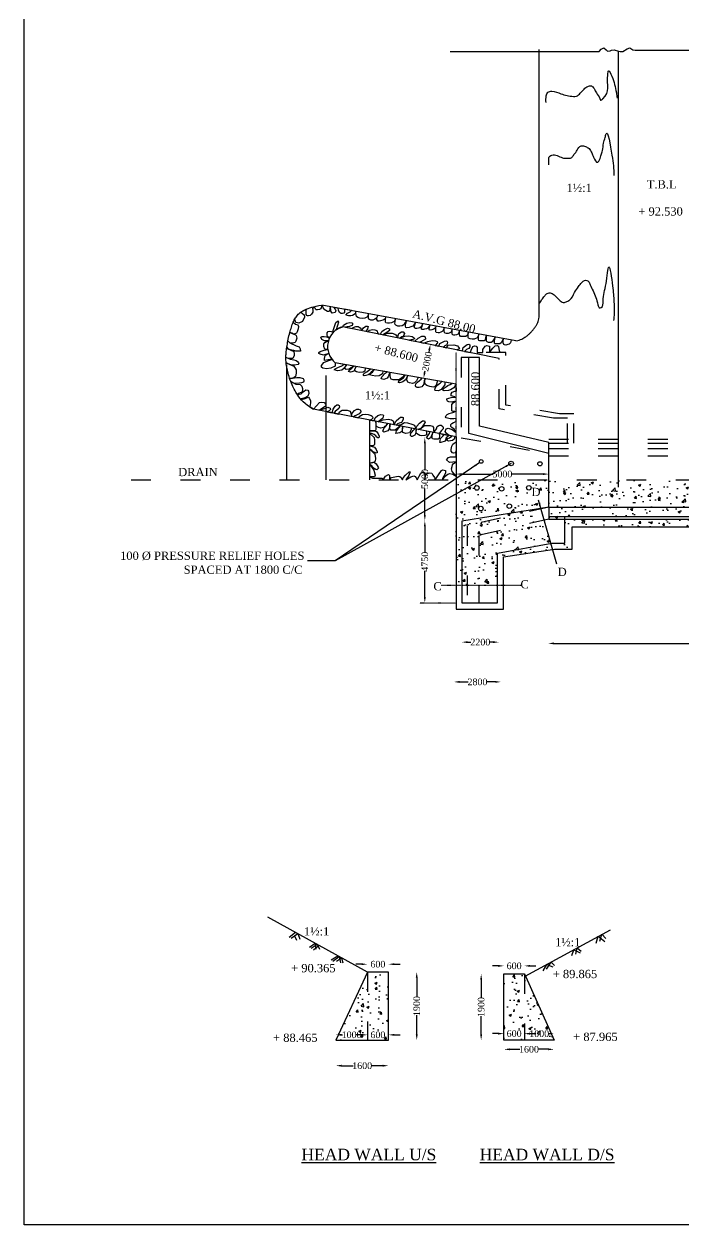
# Model space of a CAD drawing. Header units: millimetres. Extents: x -109570 to 177906, y -246061 to 117192.
# Drawn here: x 4688 to 44656, y 5656 to 78336 of the extents above; entities that cross this region are included whole.
import ezdxf

# ---------------------------------------------------------------- set-up
doc = ezdxf.new("R2010")
doc.units = ezdxf.units.MM
doc.header["$MEASUREMENT"] = 0
doc.header["$PDMODE"] = 33
doc.header["$PDSIZE"] = 500
doc.linetypes.add('ACAD_ISO03W100', pattern=[30, 12, -18])
for name, color, linetype in [('DIM', 5, 'Continuous'), ('DOT LINE', 3, 'ACAD_ISO03W100'), ('DWG. LINE', 1, 'Continuous'), ('HATCH', 2, 'Continuous'), ('TEXT', 7, 'Continuous'), ('TITLE', 7, 'Continuous')]:
    doc.layers.add(name, color=color, linetype=linetype)
doc.styles.get("Standard").update_dxf_attribs({"font": 'TIMES.TTF', "height": 400})
doc.dimstyles.get("Standard").update_dxf_attribs({"dimtxt": 400, "dimasz": 350, "dimexe": 0.18, "dimexo": 0.0625, "dimgap": 0.09, "dimtad": 0, "dimdec": 0, "dimzin": 0, "dimdsep": 46, "dimtxsty": 'Standard', "dimcen": 0.09, "dimse1": 1, "dimse2": 1, "dimclrd": 5, "dimclre": 5, "dimclrt": 4, "dimadec": 0, "dimazin": 0, "dimtfac": 1, "dimtdec": 0, "dimtofl": 0, "dimtmove": 0, "dimatfit": 3, "dimfxl": 1, "dimtolj": 1, "dimtzin": 0, "dimarcsym": 0})

# ---------------------------------------------------------------- blocks, each defined once
blk = doc.blocks.new('*D46')
at = {"layer": 'Defpoints', "color": 0}
for p in [(29277, 58949), (29297, 58945), (28861, 56895)]:
    blk.add_point(p, dxfattribs=at)
at = {"layer": 'DIM', "color": 5, "lineweight": -2}
for p, q in [((29227, 58602), (29203, 58481)), ((28950, 57234), (28975, 57356))]:
    blk.add_line(p, q, dxfattribs=at)
at = {"layer": 'DIM', "color": 5}
for points in [[(29170, 58614), (29284, 58591), (29297, 58945)], [(28893, 57246), (29007, 57223), (28880, 56891)]]:
    blk.add_solid(points, dxfattribs=at)
at = {"layer": 'DIM', "color": 4, "insert": (29089, 57918), "char_height": 400, "attachment_point": 5, "rotation": 78.5407}
blk.add_mtext('\\A1;2000', dxfattribs=at)
blk = doc.blocks.new('*D47')
at = {"layer": 'Defpoints', "color": 0}
for p in [(36468, 51100), (30851, 50750), (36468, 50750)]:
    blk.add_point(p, dxfattribs=at)
at = {"layer": 'DIM', "color": 5, "lineweight": -2}
for p, q in [((31201, 51100), (33093, 51100)), ((36118, 51100), (34225, 51100))]:
    blk.add_line(p, q, dxfattribs=at)
at = {"layer": 'DIM', "color": 5}
for points in [[(31201, 51158), (31201, 51041), (30851, 51100)], [(36118, 51158), (36118, 51041), (36468, 51100)]]:
    blk.add_solid(points, dxfattribs=at)
at = {"layer": 'DIM', "color": 4, "insert": (33659, 51100), "char_height": 400, "attachment_point": 5}
blk.add_mtext('\\A1;5000', dxfattribs=at)
blk = doc.blocks.new('*D48')
at = {"layer": 'Defpoints', "color": 0}
for p in [(28961, 53318), (28969, 53318), (29028, 48283)]:
    blk.add_point(p, dxfattribs=at)
at = {"layer": 'DIM', "color": 5, "lineweight": -2}
for p, q in [((28961, 52968), (28961, 51366)), ((28961, 48633), (28961, 50234))]:
    blk.add_line(p, q, dxfattribs=at)
at = {"layer": 'DIM', "color": 5}
for points in [[(28903, 52968), (29019, 52968), (28961, 53318)], [(28903, 48633), (29019, 48633), (28961, 48283)]]:
    blk.add_solid(points, dxfattribs=at)
at = {"layer": 'DIM', "color": 4, "insert": (28961, 50800), "char_height": 400, "attachment_point": 5, "rotation": 90}
blk.add_mtext('\\A1;5000', dxfattribs=at)
blk = doc.blocks.new('*D49')
at = {"layer": 'Defpoints', "color": 0}
for p in [(28961, 48283), (28961, 43306), (28961, 43306)]:
    blk.add_point(p, dxfattribs=at)
at = {"layer": 'DIM', "color": 5, "lineweight": -2}
for p, q in [((28961, 47933), (28961, 46370)), ((28961, 43656), (28961, 45219))]:
    blk.add_line(p, q, dxfattribs=at)
at = {"layer": 'DIM', "color": 5}
for points in [[(28903, 47933), (29019, 47933), (28961, 48283)], [(28903, 43656), (29019, 43656), (28961, 43306)]]:
    blk.add_solid(points, dxfattribs=at)
at = {"layer": 'DIM', "color": 4, "insert": (28961, 45794), "char_height": 400, "attachment_point": 5, "rotation": 90}
blk.add_mtext('\\A1;4750', dxfattribs=at)
blk = doc.blocks.new('*D50')
at = {"layer": 'Defpoints', "color": 0}
for p in [(31203, 40909), (33448, 40929), (33448, 40909)]:
    blk.add_point(p, dxfattribs=at)
at = {"layer": 'DIM', "color": 5, "lineweight": -2}
for p, q in [((31553, 40929), (31752, 40929)), ((33098, 40929), (32899, 40929))]:
    blk.add_line(p, q, dxfattribs=at)
at = {"layer": 'DIM', "color": 5}
for points in [[(31553, 40988), (31553, 40871), (31203, 40929)], [(33098, 40988), (33098, 40871), (33448, 40929)]]:
    blk.add_solid(points, dxfattribs=at)
at = {"layer": 'DIM', "color": 4, "insert": (32325, 40929), "char_height": 400, "attachment_point": 5}
blk.add_mtext('\\A1;2200', dxfattribs=at)
blk = doc.blocks.new('*D51')
at = {"layer": 'Defpoints', "color": 0}
for p in [(30727, 38542), (33572, 38542), (33572, 38521)]:
    blk.add_point(p, dxfattribs=at)
at = {"layer": 'DIM', "color": 5, "lineweight": -2}
for p, q in [((31077, 38521), (31576, 38521)), ((33222, 38521), (32723, 38521))]:
    blk.add_line(p, q, dxfattribs=at)
at = {"layer": 'DIM', "color": 5}
for points in [[(31077, 38580), (31077, 38463), (30727, 38521)], [(33222, 38580), (33222, 38463), (33572, 38521)]]:
    blk.add_solid(points, dxfattribs=at)
at = {"layer": 'DIM', "color": 4, "insert": (32150, 38521), "char_height": 400, "attachment_point": 5}
blk.add_mtext('\\A1;2800', dxfattribs=at)
blk = doc.blocks.new('*D71')
at = {"layer": 'Defpoints', "color": 0}
for p in [(36434, 40851), (58487, 40851), (58487, 40851)]:
    blk.add_point(p, dxfattribs=at)
at = {"layer": 'DIM', "color": 5, "lineweight": -2}
for p, q in [((36784, 40851), (46739, 40851)), ((58137, 40851), (48182, 40851))]:
    blk.add_line(p, q, dxfattribs=at)
at = {"layer": 'DIM', "color": 5}
for points in [[(36784, 40910), (36784, 40793), (36434, 40851)], [(58137, 40910), (58137, 40793), (58487, 40851)]]:
    blk.add_solid(points, dxfattribs=at)
at = {"layer": 'DIM', "color": 4, "insert": (47461, 40851), "char_height": 400, "attachment_point": 5}
blk.add_mtext('\\A1;21800', dxfattribs=at)
blk = doc.blocks.new('*D80')
at = {"layer": 'Defpoints', "color": 0}
for p in [(23572, 16841), (25481, 17164), (25481, 16841)]:
    blk.add_point(p, dxfattribs=at)
at = {"layer": 'DIM', "color": 5, "lineweight": -2}
for p, q in [((23922, 17164), (23981, 17164)), ((25131, 17164), (25072, 17164))]:
    blk.add_line(p, q, dxfattribs=at)
at = {"layer": 'DIM', "color": 5}
for points in [[(23922, 17222), (23922, 17105), (23572, 17164)], [(25131, 17222), (25131, 17105), (25481, 17164)]]:
    blk.add_solid(points, dxfattribs=at)
at = {"layer": 'DIM', "color": 4, "insert": (24527, 17164), "char_height": 400, "attachment_point": 5}
blk.add_mtext('\\A1;1000', dxfattribs=at)
blk = doc.blocks.new('*D81')
at = {"layer": 'Defpoints', "color": 0}
for p in [(25481, 16841), (26762, 17161), (26762, 16841)]:
    blk.add_point(p, dxfattribs=at)
at = {"layer": 'DIM', "color": 5, "lineweight": -2}
for p, q in [((25131, 17161), (24781, 17161)), ((27112, 17161), (27462, 17161))]:
    blk.add_line(p, q, dxfattribs=at)
at = {"layer": 'DIM', "color": 5}
for points in [[(25131, 17219), (25131, 17102), (25481, 17161)], [(27112, 17219), (27112, 17102), (26762, 17161)]]:
    blk.add_solid(points, dxfattribs=at)
at = {"layer": 'DIM', "color": 4, "insert": (26121, 17161), "char_height": 400, "attachment_point": 5}
blk.add_mtext('\\A1;600', dxfattribs=at)
blk = doc.blocks.new('*D82')
at = {"layer": 'Defpoints', "color": 0}
for p in [(26762, 20965), (26762, 16841), (28471, 16841)]:
    blk.add_point(p, dxfattribs=at)
at = {"layer": 'DIM', "color": 5, "lineweight": -2}
for p, q in [((28471, 20615), (28471, 19449)), ((28471, 17191), (28471, 18357))]:
    blk.add_line(p, q, dxfattribs=at)
at = {"layer": 'DIM', "color": 5}
for points in [[(28413, 20615), (28530, 20615), (28471, 20965)], [(28413, 17191), (28530, 17191), (28471, 16841)]]:
    blk.add_solid(points, dxfattribs=at)
at = {"layer": 'DIM', "color": 4, "insert": (28471, 18903), "char_height": 400, "attachment_point": 5, "rotation": 90}
blk.add_mtext('\\A1;1900', dxfattribs=at)
blk = doc.blocks.new('*D83')
at = {"layer": 'Defpoints', "color": 0}
for p in [(26762, 21438), (25481, 20965), (26762, 20965)]:
    blk.add_point(p, dxfattribs=at)
at = {"layer": 'DIM', "color": 5, "lineweight": -2}
for p, q in [((25131, 21438), (24781, 21438)), ((27112, 21438), (27462, 21438))]:
    blk.add_line(p, q, dxfattribs=at)
at = {"layer": 'DIM', "color": 5}
for points in [[(25131, 21496), (25131, 21380), (25481, 21438)], [(27112, 21496), (27112, 21380), (26762, 21438)]]:
    blk.add_solid(points, dxfattribs=at)
at = {"layer": 'DIM', "color": 4, "insert": (26121, 21438), "char_height": 400, "attachment_point": 5}
blk.add_mtext('\\A1;600', dxfattribs=at)
blk = doc.blocks.new('*D84')
at = {"layer": 'Defpoints', "color": 0}
for p in [(23572, 16841), (26762, 16841), (26762, 15296)]:
    blk.add_point(p, dxfattribs=at)
at = {"layer": 'DIM', "color": 5, "lineweight": -2}
for p, q in [((23922, 15296), (24622, 15296)), ((26412, 15296), (25713, 15296))]:
    blk.add_line(p, q, dxfattribs=at)
at = {"layer": 'DIM', "color": 5}
for points in [[(23922, 15355), (23922, 15238), (23572, 15296)], [(26412, 15355), (26412, 15238), (26762, 15296)]]:
    blk.add_solid(points, dxfattribs=at)
at = {"layer": 'DIM', "color": 4, "insert": (25167, 15296), "char_height": 400, "attachment_point": 5}
blk.add_mtext('\\A1;1600', dxfattribs=at)
blk = doc.blocks.new('*D85')
at = {"layer": 'Defpoints', "color": 0}
for p in [(33750, 20848), (32373, 16842), (33750, 16842)]:
    blk.add_point(p, dxfattribs=at)
at = {"layer": 'DIM', "color": 5, "lineweight": -2}
for p, q in [((32373, 20498), (32373, 19391)), ((32373, 17192), (32373, 18299))]:
    blk.add_line(p, q, dxfattribs=at)
at = {"layer": 'DIM', "color": 5}
for points in [[(32314, 20498), (32431, 20498), (32373, 20848)], [(32314, 17192), (32431, 17192), (32373, 16842)]]:
    blk.add_solid(points, dxfattribs=at)
at = {"layer": 'DIM', "color": 4, "insert": (32373, 18845), "char_height": 400, "attachment_point": 5, "rotation": 90}
blk.add_mtext('\\A1;1900', dxfattribs=at)
blk = doc.blocks.new('*D86')
at = {"layer": 'Defpoints', "color": 0}
for p in [(33750, 16842), (34990, 17238), (34990, 16842)]:
    blk.add_point(p, dxfattribs=at)
at = {"layer": 'DIM', "color": 5, "lineweight": -2}
for p, q in [((33400, 17238), (33050, 17238)), ((35340, 17238), (35690, 17238))]:
    blk.add_line(p, q, dxfattribs=at)
at = {"layer": 'DIM', "color": 5}
for points in [[(33400, 17296), (33400, 17179), (33750, 17238)], [(35340, 17296), (35340, 17179), (34990, 17238)]]:
    blk.add_solid(points, dxfattribs=at)
at = {"layer": 'DIM', "color": 4, "insert": (34370, 17238), "char_height": 400, "attachment_point": 5}
blk.add_mtext('\\A1;600', dxfattribs=at)
blk = doc.blocks.new('*D87')
at = {"layer": 'Defpoints', "color": 0}
for p in [(34990, 16842), (36785, 17232), (36785, 16842)]:
    blk.add_point(p, dxfattribs=at)
at = {"layer": 'DIM', "color": 5, "lineweight": -2}
for p, q in [((35340, 17232), (35342, 17232)), ((36435, 17232), (36433, 17232))]:
    blk.add_line(p, q, dxfattribs=at)
at = {"layer": 'DIM', "color": 5}
for points in [[(35340, 17290), (35340, 17173), (34990, 17232)], [(36435, 17290), (36435, 17173), (36785, 17232)]]:
    blk.add_solid(points, dxfattribs=at)
at = {"layer": 'DIM', "color": 4, "insert": (35887, 17232), "char_height": 400, "attachment_point": 5}
blk.add_mtext('\\A1;1000', dxfattribs=at)
blk = doc.blocks.new('*D88')
at = {"layer": 'Defpoints', "color": 0}
for p in [(33750, 16842), (36785, 16842), (36785, 16286)]:
    blk.add_point(p, dxfattribs=at)
at = {"layer": 'DIM', "color": 5, "lineweight": -2}
for p, q in [((34100, 16286), (34722, 16286)), ((36435, 16286), (35813, 16286))]:
    blk.add_line(p, q, dxfattribs=at)
at = {"layer": 'DIM', "color": 5}
for points in [[(34100, 16344), (34100, 16227), (33750, 16286)], [(36435, 16344), (36435, 16227), (36785, 16286)]]:
    blk.add_solid(points, dxfattribs=at)
at = {"layer": 'DIM', "color": 4, "insert": (35267, 16286), "char_height": 400, "attachment_point": 5}
blk.add_mtext('\\A1;1600', dxfattribs=at)
blk = doc.blocks.new('*D89')
at = {"layer": 'Defpoints', "color": 0}
for p in [(34990, 21335), (33750, 20848), (34990, 20848)]:
    blk.add_point(p, dxfattribs=at)
at = {"layer": 'DIM', "color": 5, "lineweight": -2}
for p, q in [((33400, 21335), (33050, 21335)), ((35340, 21335), (35690, 21335))]:
    blk.add_line(p, q, dxfattribs=at)
at = {"layer": 'DIM', "color": 5}
for points in [[(33400, 21394), (33400, 21277), (33750, 21335)], [(35340, 21394), (35340, 21277), (34990, 21335)]]:
    blk.add_solid(points, dxfattribs=at)
at = {"layer": 'DIM', "color": 4, "insert": (34370, 21335), "char_height": 400, "attachment_point": 5}
blk.add_mtext('\\A1;600', dxfattribs=at)

msp = doc.modelspace()

# ---------------------------------------------------------------- hatches: boundary and pattern name
at = {"layer": 'HATCH'}
h = msp.add_hatch(dxfattribs=at)
h.set_pattern_fill('AR-CONC', color=256, scale=200, style=0)
h.paths.add_polyline_path([(36467.7, 49096.2), (36467.7, 50750.5), (30851.1, 50750.5), (30851.1, 44379.4), (31209.1, 44379.4), (31209.1, 48257.8)])
h.paths.add_polyline_path([(33940.5, 49156.7, -1), (34216.5, 49156.7, -1)], flags=16)
h.paths.add_polyline_path([(33476.1, 50204.1, -1), (33752.1, 50204.1, -1)], flags=16)
h.paths.add_polyline_path([(32213.5, 49010.5, -1), (32489.5, 49010.5, -1)], flags=16)
h.paths.add_polyline_path([(31970.4, 50262.3, -1), (32246.4, 50262.3, -1)], flags=16)
h.paths.add_polyline_path([(35123.2, 50270.6, -1), (35399.2, 50270.6, -1)], flags=16)
h.paths.add_polyline_path([(35996.6, 48988.4), (35987.5, 49019.6), (31209.1, 48257.8), (31209.1, 44379.4), (31532.6, 44379.4), (31532.6, 47966.7)], flags=17)
h.paths.add_polyline_path([(36191.2, 48313.5), (35996.6, 48988.4), (31532.6, 47966.7), (31532.6, 44379.4), (32237.5, 44379.4), (32237.5, 47379.5)], flags=17)
h.paths.add_polyline_path([(36191.2, 48313.5), (32237.5, 47379.5), (32237.5, 44379.4), (33369.8, 44379.4), (33369.8, 46305.8), (36594.6, 46914.9)])
h.paths.add_polyline_path([(36700.8, 46546.6), (36594.6, 46914.9), (33369.8, 46305.8), (33369.8, 44379.4), (33732.6, 44379.4), (33732.6, 46091.6)])
h.paths.add_polyline_path([(37890.9, 47916.4), (58569.9, 47916.4), (58569.9, 48378.8), (37444.6, 48378.8), (37444.6, 46927.5), (36661.1, 46927.5), (36594.6, 46914.9), (36700.8, 46546.6), (36809.7, 46563.3), (37890.9, 46563.3)])
h.paths.add_polyline_path([(58569.9, 49096.2), (36467.7, 49096.2), (36467.7, 48524.8), (58569.9, 48524.8)])
h.paths.add_polyline_path([(37444.6, 48524.8), (36467.7, 48524.8), (36467.7, 48378.8), (37444.6, 48378.8)])
h.paths.add_polyline_path([(58569.9, 50750.5), (36467.7, 50750.5), (36467.7, 49096.2), (58569.9, 49096.2)])
h.paths.add_polyline_path([(35299.6, 49645.7), (36077.2, 49645.7), (36077.2, 50379), (35299.6, 50379)], flags=24)
h.paths.add_polyline_path([(49399.6, 49986.8), (49399.6, 51323), (50006.5, 51323), (50006.5, 49986.8)], flags=9)
h.paths.add_polyline_path([(55633.5, 49696), (55633.5, 51433.1), (56241.6, 51433.1), (56241.6, 49696)], flags=9)
h.paths.add_polyline_path([(52740.4, 49696.3), (52740.4, 50751.9), (53347.4, 50751.9), (53347.4, 49696.3)], flags=9)
h = msp.add_hatch(dxfattribs=at)
h.set_pattern_fill('AR-CONC', color=256, scale=200, style=0)
h.paths.add_polyline_path([(26762.1, 20965.2), (25480.9, 20965.2), (25480.9, 16840.9), (26762.1, 16840.9)])
h.paths.add_polyline_path([(25480.9, 20965.2), (23572.1, 16840.9), (25480.9, 16840.9)])
h.paths.add_polyline_path([(25601.7, 17464), (26641.2, 17464), (26641.2, 16857), (25601.7, 16857)], flags=24)
h.paths.add_polyline_path([(23881, 17467.2), (25172, 17467.2), (25172, 16860.3), (23881, 16860.3)], flags=24)
h = msp.add_hatch(dxfattribs=at)
h.set_pattern_fill('AR-CONC', color=256, scale=200, style=0)
h.paths.add_polyline_path([(34990.2, 16841.7), (36784.7, 16841.7), (34990.2, 20848.3)])
h.paths.add_polyline_path([(34990.2, 20848.3), (33749.9, 20848.3), (33749.9, 16841.7), (34990.2, 16841.7)])
h.paths.add_polyline_path([(35241.9, 17535.1), (36532.9, 17535.1), (36532.9, 16928.2), (35241.9, 16928.2)], flags=24)
h.paths.add_polyline_path([(33850.3, 17541.2), (34889.8, 17541.2), (34889.8, 16934.3), (33850.3, 16934.3)], flags=24)

# ---------------------------------------------------------------- linework, layer by layer
at = {"layer": 'DOT LINE'}
for points in [[(30851.1, 53347.4), (30851.1, 58458.7)], [(29954.5, 44379.4), (34793.9, 44379.4)], [(30851.1, 43293.2), (28654.1, 43293.2)]]:
    msp.add_lwpolyline(points, dxfattribs=at)
at = {"layer": 'DOT LINE', "ltscale": 100}
for points in [[(37989.8, 52963.7), (37989.8, 54752.9), (37118.2, 54752.9), (33867.3, 55277.1), (33867.3, 58458.7), (30851.1, 58458.7)], [(32278.4, 58147.5), (31170.1, 58147.5), (31170.1, 53301.9), (36467.7, 52340)], [(37604.3, 52963.7), (37604.3, 54484.1), (36751.8, 54484.1), (33468.1, 55040.8), (33468.1, 58099.5)], [(36467.7, 53212.7), (74456, 53212.7)], [(36467.7, 52963.7), (93806.6, 52963.7)], [(36467.7, 52641.2), (74697.5, 52641.2)], [(36467.7, 52213.6), (73851.1, 52213.6)], [(11170.5, 50750.5), (111147.9, 50750.5)], [(36467.7, 49096.2), (31532.6, 47966.7), (31532.6, 43305.7)], [(36467.7, 48378.8), (32237.5, 47379.5), (32237.5, 43305.7)], [(25480.9, 20965.2), (25480.9, 16840.9)], [(34990.2, 20848.3), (34990.2, 16841.7)]]:
    msp.add_lwpolyline(points, dxfattribs=at)
at = {"layer": 'DWG. LINE'}
for points in [[(30496.7, 76672.2), (39523.9, 76672.2), (39634.4, 76812.1), (39797, 76896.9), (39945.4, 76776.8), (40030.3, 76685), (40178.8, 76713.2), (40263.6, 76755.6), (40433.3, 76769.7), (40687.6, 76685), (40793.9, 76670.9), (40942.4, 76677.9), (41218.1, 76826.2), (41366.6, 76903.9), (41564.5, 76769.7), (41698.9, 76748.5), (49810.9, 76748.5)], [(35884, 60607.3), (35884, 76791.8)], [(40687.6, 50299.1), (40687.6, 76685)], [(22219.1, 55032.7), (22022.8, 55144.8), (21855.6, 55254.8), (21714.1, 55362.5), (21594.7, 55468), (21494, 55571.1), (21408.5, 55671.7), (21334.7, 55769.8), (21269.1, 55865.3), (21208.7, 55958.3), (21152.6, 56049.3), (21100.4, 56139.1), (21051.6, 56228.4), (21005.9, 56317.9), (20962.9, 56408.4), (20922.1, 56500.5), (20883.2, 56595.1), (20845.7, 56692.5), (20809.9, 56792.2), (20775.8, 56893.5), (20743.7, 56995.5), (20713.6, 57097.5), (20685.8, 57198.6), (20660.5, 57298), (20637.7, 57394.9), (20617.6, 57488.8), (20600.2, 57579.6), (20585.3, 57667.5), (20573, 57752.7), (20563.1, 57835.3), (20555.5, 57915.6), (20550.2, 57993.7), (20547.1, 58069.7), (20546, 58144.1), (20547, 58217.5), (20549.9, 58290.8), (20554.7, 58364.9), (20561.4, 58440.6), (20569.8, 58518.8), (20579.9, 58600.4), (20591.6, 58686.1), (20604.9, 58776.7), (20619.7, 58871.4), (20635.9, 58969.1), (20653.4, 59069), (20672.2, 59169.9), (20692.1, 59271), (20713.1, 59371.2), (20735.1, 59469.5), (20758, 59565.1), (20781.8, 59657.9), (20806.2, 59747.7), (20831.4, 59834.6), (20857.2, 59918.6), (20883.4, 59999.6), (20910.1, 60077.7), (20937.1, 60152.7), (20964.5, 60224.8), (20992.6, 60294.1), (21021.9, 60360.8), (21052.9, 60424.9), (21086.1, 60486.8), (21121.8, 60546.6), (21160.7, 60604.5), (21203.2, 60660.6), (21249.6, 60715.1), (21300.4, 60768), (21355.7, 60819.2), (21415.7, 60868.7), (21480.7, 60916.4), (21551, 60962.2), (21626.7, 61006.2), (21708.2, 61048.1), (21795.8, 61088.1), (21891.1, 61126.2), (21995.8, 61162.6), (22111.8, 61197.4), (22240.6, 61230.8), (22384.1, 61263), (22544.1, 61294.1), (22722.2, 61324.2)], [(34479.9, 59159.6), (22722.2, 61324.2)], [(34479.9, 59159.6), (34585.4, 59184.4), (34679.7, 59212), (34763.8, 59242), (34838.9, 59273.8), (34906.1, 59306.9), (34966.5, 59340.8), (35021.1, 59375.1), (35071.2, 59409.1), (35117.5, 59442.6), (35160.7, 59475.4), (35200.9, 59507.7), (35238.5, 59539.4), (35273.7, 59570.6), (35306.8, 59601.4), (35338.2, 59631.8), (35368.1, 59661.9), (35396.7, 59691.6), (35424.1, 59721.1), (35450.5, 59750.3), (35475.7, 59779.2), (35499.9, 59807.8), (35523, 59836), (35545.1, 59863.9), (35566.3, 59891.4), (35586.6, 59918.6), (35606.1, 59945.6), (35625.1, 59972.7), (35643.7, 60000.1), (35662.1, 60027.9), (35680.4, 60056.5), (35698.9, 60086), (35717.7, 60116.5), (35737, 60148.8), (35756.8, 60184.8), (35777, 60226.7), (35797.7, 60276.9), (35818.7, 60337.8), (35840.2, 60411.6), (35861.9, 60500.6), (35884, 60607.3)], [(33468.1, 58099.5), (23997.8, 60019.3)], [(36467.7, 52340), (31622.7, 53563.1), (31622.7, 58147.5)], [(36467.7, 49096.2), (36467.7, 53019.6), (32278.4, 53991.5), (32278.4, 58147.5)], [(20579.2, 57710.1), (20579.2, 50750.5)], [(30851.1, 56544.5), (23539.2, 57833)], [(22959.5, 57071.3), (22959.5, 50750.5)], [(30851.1, 53347.4), (22219.1, 55032.7)], [(25636.5, 50750.5), (25636.5, 54365.4)], [(30851.1, 53347.4), (30851.1, 42932.3), (33732.6, 42932.3), (33732.6, 46091.6), (36809.7, 46563.3), (37890.9, 46563.3), (37890.9, 47916.4), (58569.9, 47916.4)], [(36959.1, 45651.1), (35845.5, 49511.9)], [(36467.7, 49096.2), (31209.1, 48257.8), (31209.1, 43305.7), (33369.8, 43305.7), (33369.8, 46305.8), (36661.1, 46927.5), (37444.6, 46927.5), (37444.6, 48524.8)], [(36467.7, 49096.2), (93675.2, 49096.2)], [(36467.7, 49096.2), (36467.7, 48378.8)], [(36467.7, 48524.8), (58569.9, 48524.8)], [(36467.7, 48378.8), (58569.9, 48378.8)], [(25480.9, 20965.2), (19458.9, 24289.4)], [(35047.7, 20720), (40202.6, 23526.4)], [(23572.1, 16840.9), (26762.1, 16840.9), (26762.1, 20965.2), (25480.9, 20965.2), (23572.1, 16840.9)], [(36784.7, 16841.7), (33749.9, 16841.7), (33749.9, 20848.3), (34990.2, 20848.3), (36784.7, 16841.7)]]:
    msp.add_lwpolyline(points, dxfattribs=at)
for centre, radius in [((32375.6, 51862.8), 112.2), ((34185.6, 51739.1), 138), ((35930.7, 51721.5), 128.8), ((32108.4, 50262.3), 138), ((33614.1, 50204.1), 138), ((35261.2, 50270.6), 138), ((32351.5, 49010.5), 138), ((34078.5, 49156.7), 138)]:
    msp.add_circle(centre, radius, dxfattribs=at)
msp.add_arc((24327.2, 58808.9), 1254.4, 105.223354, 231.081412, dxfattribs=at)
at = {"layer": 'HATCH'}
for points in [[(34196.5, 59211.7), (34148.9, 59035.6), (34073.2, 58959.9), (33984.1, 58937.7), (33868.2, 58911), (33792.5, 58915.4), (33743.5, 58946.6), (33743.5, 58946.6), (33698.9, 59044.5), (33698.9, 59111.2), (33698.9, 59111.2), (33733.2, 59297), (33641, 59169.1), (33583.1, 59040), (33502.9, 58986.6), (33409.4, 58982.2), (33338.1, 58977.7), (33231.2, 58977.7), (33208.9, 58991.1), (33186.6, 59040), (33186.6, 59102.3), (33186.6, 59164.6), (33191.1, 59267), (33214.2, 59392.6), (33151, 59289.2), (33039.6, 59097.9), (32972.8, 59071.2), (32883.7, 59066.7), (32821.3, 59066.7), (32736.7, 59097.9), (32696.6, 59133.5), (32692.1, 59204.7), (32696.6, 59271.4), (32705.5, 59347.1), (32705.5, 59391.6), (32722.3, 59483.1), (32643.1, 59382.7), (32620.8, 59204.7), (32549.6, 59169.1), (32429.3, 59164.6), (32300.1, 59160.2), (32300.1, 59160.2), (32224.3, 59173.5), (32202.1, 59231.4), (32202.1, 59315.9), (32202.1, 59391.6), (32235.4, 59572.8), (32165.8, 59413.3), (32122, 59345.4), (31948.9, 59273.2), (31834.9, 59260.1), (31705.6, 59288.5), (31611.4, 59314.8), (31589.5, 59358.6), (31589.5, 59413.3), (31589.5, 59538), (31589.5, 59573.1), (31589.5, 59619), (31602.4, 59689.3), (31542.8, 59514.1), (31435.4, 59433.1), (31249.2, 59431), (31124.3, 59435.3), (31080.5, 59492.2), (31060.7, 59568.8), (31056.4, 59711.1), (31070.4, 59787.3), (31027.5, 59672), (30970.5, 59571.3), (30887.2, 59529.7), (30786.4, 59496.9), (30714.1, 59496.9), (30650.6, 59520.9), (30619.9, 59569.1), (30619.9, 59687.3), (30619.9, 59755.1), (30619.9, 59788), (30624.3, 59864.6), (30556.1, 59689.5), (30442.1, 59617.2), (30365.4, 59597.5), (30244.9, 59597.5), (30172.6, 59628.2), (30148.5, 59685.1), (30137.6, 59726.7), (30137.6, 59792.3), (30137.6, 59851.4), (30137.6, 59910.5), (30137.6, 59954.3), (30077.8, 59785.8), (30016.4, 59720.1), (29937.5, 59678.5), (29836.7, 59650.1), (29760, 59650.1), (29654.9, 59669.8), (29633, 59707), (29628.6, 59816.4), (29628.6, 59873.3), (29630.8, 59921.5), (29635.1, 59952.1), (29652.8, 60048.2), (29591, 59921.7), (29516.5, 59871.4), (29391.6, 59823.2), (29286.4, 59805.7), (29238.2, 59805.7), (29222.8, 59845.1), (29225, 59904.2), (29240.4, 59963.3), (29255.7, 60061.8), (29266.3, 60119.4), (29187.6, 59998.9), (29139.4, 59924.5), (29056.1, 59891.7), (28946.5, 59867.6), (28876.4, 59850.1), (28806.3, 59845.7), (28760.3, 59867.6), (28755.9, 59911.4), (28762.5, 59952.9), (28795.3, 60051.4), (28808.5, 60093), (28812.9, 60117.1), (28828.2, 60200.1), (28751.3, 60027.4), (28661.4, 59950.8), (28582.5, 59920.2), (28483.9, 59911.4), (28387.5, 59911.4), (28341.5, 59946.4), (28337.1, 59990.2), (28339.3, 60049.3), (28348.1, 60095.3), (28370, 60171.9), (28372.2, 60193.8), (28381, 60233.2), (28389.7, 60280.8), (28294.8, 60123.6), (28231.3, 60060.1), (28123.9, 60001), (28010, 59961.7), (27847.8, 59952.9), (27815, 59974.8), (27786.5, 60042.6), (27788.7, 60128), (27812.8, 60204.6), (27830.3, 60274.6), (27849.7, 60380.2), (27773, 60270.5), (27681, 60139.2), (27593.3, 60080.1), (27442.1, 60060.4), (27319.4, 60058.2), (27209.9, 60102), (27163.9, 60143.6), (27150.7, 60237.7), (27168.2, 60318.7), (27174.8, 60393.1), (27179.2, 60445.6), (27189.5, 60501.7), (27095.5, 60338.7), (26953, 60257.7), (26828.1, 60235.8), (26694.5, 60235.8), (26598.1, 60246.7), (26589.3, 60299.3), (26589.3, 60419.6), (26589.3, 60524.7), (26598.1, 60570.7), (26605.2, 60609.3), (26549.9, 60498.8), (26495.1, 60459.4), (26416.3, 60413.4), (26278.2, 60365.3), (26201.5, 60354.3), (26122.6, 60354.3), (26054.7, 60448.4), (26061.3, 60507.5), (26083.2, 60592.9), (26096.3, 60645.4), (26106.6, 60701.1), (26027.8, 60536), (25938, 60468.2), (25808.7, 60422.2), (25699.2, 60422.2), (25609.3, 60452.9), (25574.3, 60481.3), (25554.5, 60540.4), (25552.3, 60612.6), (25552.3, 60645.5), (25552.3, 60704.6), (25546.8, 60804.2), (25479.6, 60606.1), (25319.6, 60536.1), (25201.3, 60516.4), (25021.6, 60536.1), (24896.7, 60584.3), (24828.8, 60645.5), (24791.6, 60814.1), (24785, 60908.2), (24791.4, 60943.2), (24733.9, 60794.7), (24584.9, 60698.4), (24477.6, 60672.2), (24343.9, 60672.2), (24262.8, 60687.5), (24179.6, 60711.6), (24269.4, 60827.6), (24357.1, 60882.3), (24431.6, 60928.2), (24518.9, 60993.4), (24097.4, 61071), (24100.5, 60906.6), (24048, 60834.4), (23975.6, 60819), (23892.4, 60819), (23846.4, 60834.4), (23789.4, 60880.3), (23730.2, 61024.8), (23717.1, 61141), (23452.1, 61189.8), (23523.8, 61083.9), (23569.8, 60987.6), (23550.1, 60937.3), (23521.6, 60876), (23352.9, 60847.5), (23311.3, 60891.3), (23269.6, 60959.2), (23263.1, 61055.5), (23224.6, 61231.7), (23210.5, 61081.7), (23195.1, 60972.3), (23140.4, 60943.9), (23068, 60941.7), (22960.7, 60998.6), (22897.1, 61048.9), (22807.3, 61162.7), (22767.8, 61276.5), (22722.2, 61324.2), (22699.1, 61219.8), (22666.2, 61090.6), (22582.9, 61051.2), (22458, 61035.9), (22379.1, 61044.7), (22341.9, 61084.1), (22315.6, 61136.6), (22240.6, 61230.8), (22164, 61127.6), (22179.3, 61016), (22174.9, 60891.2), (22102.6, 60770.8), (22017.2, 60703), (21925.1, 60676.7), (21861.6, 60676.7), (21806.8, 60694.2), (21778.3, 60757.7), (21778.3, 60856.2), (21778.3, 60978.7), (21795.8, 61088.1), (21588.9, 60984.2), (21448.2, 60892.6), (21646.6, 60733), (21670.7, 60588.6), (21548, 60323.8), (21335.4, 60238.4), (21243.4, 60249.3), (21140.4, 60271.2), (21111.9, 60393.8), (21086.1, 60486.8), (20992.6, 60294.1), (21138.2, 60169.6), (21274, 60139), (21311.3, 60023), (21296, 59896), (21236.8, 59703.4), (21197.4, 59624.6), (21087.8, 59578.7), (21008.9, 59574.3), (20903.7, 59618.1), (20781.8, 59657.9), (21123.2, 59535.4), (21170.4, 59484.4), (21205.8, 59315.5), (21142.9, 59150.7), (21103.6, 59068.2), (21036.8, 59032.9), (20962.1, 59025), (20793.1, 59040.7), (20672.2, 59169.9), (20793.1, 59040.7), (21170.7, 58861.7), (21351.5, 58806.7), (21418.3, 58677.2), (21426.2, 58547.6), (21312.2, 58531.9), (21147.1, 58535.9), (21021.4, 58583), (20903.5, 58598.7), (20820.9, 58618.3), (20671.6, 58689), (20604.9, 58776.7), (20671.6, 58689), (21030, 58512.1), (21044.6, 58378.5), (21044.6, 58278.9), (20964.4, 58096.8), (20920.6, 58094.3), (20845.2, 58091.9), (20767.4, 58089.5), (20696.9, 58089.5), (20580.1, 58128.3), (20519.3, 58164.8), (20732.1, 58089.5), (20813.6, 58060.2), (21037.4, 58004.3), (21171.1, 57965.4), (21258.7, 57914.4), (21312.2, 57841.6), (21324.3, 57776), (21290.3, 57727.4), (21059.2, 57688.5), (20884.1, 57688.5), (20755.3, 57742), (20670.1, 57773.5), (20563.1, 57835.3), (20884.1, 57688.5), (21027.8, 57624.1), (21108.1, 57517.3), (21171.3, 57400.7), (21176.2, 57288.9), (21178.6, 57216.1), (21130, 57013.4), (21057, 56940.5), (20952.5, 56908.9), (20775.8, 56893.5), (20952.5, 56908.9), (21205.4, 56942.9), (21395.1, 56945.4), (21599.4, 56877.3), (21638.3, 56804.5), (21640.7, 56721.9), (21613.9, 56658.7), (21497.2, 56622.3), (21375.6, 56600.4), (21115.4, 56590.7), (20971.9, 56629.6), (20845.7, 56692.5), (21142.2, 56546), (21402.4, 56519.3), (21511.9, 56427), (21553.2, 56276.4), (21553.2, 56137.9), (21490, 56043.2), (21419.5, 56014), (21319.8, 55975.2), (21234, 55919.4), (21473.2, 55962.3), (21658, 56112.9), (21762.6, 56188.2), (21867.2, 56173.6), (21913.4, 56115.3), (21942.6, 55967.1), (21876.9, 55809.2), (21760.2, 55731.5), (21638.6, 55695.1), (21465.9, 55661.1), (21451.3, 55621.4), (21653.2, 55648.9), (21818.5, 55714.5), (21918.2, 55758.2), (21966.9, 55702.4), (22037.4, 55559), (22037.4, 55413.3), (21992.5, 55164.7), (22219.1, 55032.7), (22575.2, 55424.7), (22687, 55461.1), (22859.7, 55422.2), (22959.5, 55312.9), (22959.5, 55230.3), (22867.4, 55147.4), (22651, 55011.4), (22564, 54965.3), (22959.5, 55096.4), (23083.9, 55147.4), (23220.1, 55081.8), (23251.7, 55008.9), (23164.1, 54923.9), (23044.7, 54871.5), (23348.4, 54812.2), (23408.2, 55030.4), (23532.2, 55202.9), (23631.9, 55283.1), (23709.7, 55290.4), (23777.8, 55244.2), (23787.5, 55176.2), (23748.6, 55066.9), (23534.6, 54889.5), (23457.9, 54790.8), (23755.2, 54732.7), (23794.8, 54858), (23965.1, 54957.6), (24125.6, 54964.9), (24252, 54964.9), (24449, 54904.1), (24507.4, 54707.4), (24516.4, 54584.1), (24552.2, 54789.8), (24707.8, 54955), (24839.1, 55020.6), (24948.6, 55035.2), (25043.4, 54993.9), (25070.2, 54972), (25087.2, 54857.8), (24985, 54743.7), (24827, 54668.4), (24741.9, 54631.9), (24632.5, 54561.5), (24954, 54498.7), (24977.7, 54593.1), (25191.8, 54699.9), (25347.4, 54721.8), (25537.1, 54697.5), (25704.9, 54636.8), (25770.6, 54595.5), (25821.6, 54532.3), (25821.6, 54474.5), (25737.3, 54396.8), (25636.5, 54365.4), (25890.5, 54315.9), (25949.1, 54499.4), (26112.1, 54637.8), (26299.3, 54698.6), (26423.4, 54684), (26459.8, 54647.6), (26411.2, 54482.4), (26304.2, 54385.2), (26209.3, 54324.5), (26128.8, 54269.3), (26435.5, 54390.1), (26734.6, 54431.4), (26946.2, 54382.8), (27063, 54302.6), (27067.8, 54207.9), (27114.5, 54076.9), (27219.7, 54316.9), (27387.5, 54455.4), (27492, 54535.6), (27591.7, 54547.7), (27657.4, 54518.6), (27657.4, 54404.4), (27543.1, 54227.1), (27399.6, 54171.2), (27307.2, 54137.2), (27232.2, 54053.9), (27523.7, 54105.6), (27730.4, 54219.8), (27920.1, 54205.2), (28177.8, 54120.2), (28326.2, 54069.2), (28352.9, 53989), (28408.9, 53857.8), (28472.5, 53989), (28630.6, 54183.3), (28815.5, 54326.6), (28934.6, 54326.6), (28983.3, 54241.6), (28886, 54083.7), (28747.4, 53884.5), (28565.8, 53793.5), (28747.4, 53884.5), (28934.6, 54042.4), (29275.1, 54047.3), (29421, 54006), (29496.4, 53911.2), (29496.4, 53767.9), (29506.5, 53609.9), (29658.3, 53838), (29704.5, 53971.6), (29809.1, 54042.1), (29869.9, 54061.5), (29942.8, 54059.1), (30052.3, 53986.2), (30076.6, 53908.5), (30076.6, 53838), (29979.3, 53736), (29819.8, 53548.7), (30440.4, 53427.5), (30266.3, 53549), (30198.2, 53668), (30246.8, 53835.6), (30375.7, 53872), (30614.1, 53801.6), (30851.1, 53621.8), (30728.4, 53821.3), (30599.5, 53913.6), (30546, 53981.6), (30546, 54105.5), (30592.2, 54151.6), (30704.1, 54226.9), (30851.1, 54287.7), (30851.1, 54462.6), (30721.1, 54444.5), (30497.4, 54439.7), (30249.3, 54500.4), (30212.9, 54570.8), (30244.5, 54638.8), (30312.6, 54709.3), (30434.2, 54760.3), (30567.9, 54801.6), (30648.2, 54823.5), (30876.8, 54906.1), (30670.2, 54877.9), (30597.2, 54931.3), (30587.5, 55079.5), (30602.1, 55303), (30679.9, 55417.2), (30750.5, 55465.7), (30851.1, 55514.3), (30560.6, 55449.6), (30414.7, 55461.8), (30339.3, 55520.1), (30293.1, 55590.5), (30295.5, 55646.4), (30407.4, 55697.4), (30548.4, 55738.7), (30723.5, 55763), (30851.1, 55763), (30555.7, 55831), (30558.2, 55954.9), (30626.3, 56047.2), (30769.7, 56115.2), (30881.6, 56115.2), (30851.1, 56544.5), (30713.7, 56324.9), (30524, 56201.1), (30392.7, 56159.8), (30122.7, 56140.3), (30057, 56184), (30071.6, 56247.2), (30159.2, 56320.1), (30280.8, 56405.1), (30361, 56458.5), (30487.5, 56516.8), (30594.9, 56589.6), (30166.3, 56665.1), (30165.9, 56495.1), (29944.6, 56208.5), (29796.2, 56138.1), (29604.1, 56147.8), (29567.6, 56176.9), (29579.8, 56303.2), (29669.8, 56436.8), (29781.7, 56548.6), (29881.4, 56609.3), (29984.9, 56697.1), (29730.8, 56741.9), (29639.8, 56473.8), (29540.1, 56386.3), (29464.7, 56364.4), (29262.8, 56400.9), (29082.9, 56468.9), (29007.5, 56527.2), (28968.6, 56612.2), (28963.7, 56755.5), (28984.5, 56873.4), (28915, 56760.4), (28898, 56544.2), (28783.7, 56381.4), (28615.9, 56335.3), (28494.3, 56335.3), (28414.1, 56371.7), (28387.3, 56444.6), (28418.9, 56558.8), (28521.1, 56655.9), (28630.5, 56770.1), (28730.2, 56840.6), (28778.2, 56909.8), (28561.8, 56947.9), (28460.3, 56743.4), (28338.7, 56624.4), (28212.2, 56585.5), (28034.7, 56614.6), (27922.8, 56658.4), (27864.4, 56799.3), (27876.6, 56867.3), (27935.5, 57058.3), (27795.1, 56806.9), (27632.1, 56675.7), (27500.8, 56634.4), (27418.1, 56629.6), (27359.8, 56649), (27396.2, 56734), (27493.5, 56802.1), (27603, 56879.8), (27673.5, 56928.4), (27765, 57088.3), (27539.7, 56908.9), (27396.2, 56806.9), (27296.5, 56794.8), (27160.3, 56794.8), (27048.5, 56806.9), (26924.5, 56850.6), (26875.8, 56923.5), (26868.5, 57091.1), (26862.8, 57247.3), (26805.3, 57171.3), (26754.2, 57028), (26671.5, 56896.8), (26474.5, 56814.2), (26316.5, 56872.5), (26365.1, 56991.5), (26554.8, 57198), (26680.6, 57279.4), (26428.3, 57323.9), (26391.1, 57169.2), (26206.2, 57042.9), (25999.5, 57025.8), (25780.6, 57059.9), (25617.7, 57110.9), (25617.7, 57137.6), (25695.5, 57198.3), (25783.1, 57259), (25836.6, 57319.8), (25900.5, 57416.9), (25702.8, 57261.5), (25522.8, 57108.4), (25398.8, 57064.7), (25287, 57052.6), (25238.3, 57072), (25240.7, 57137.6), (25311.3, 57198.3), (25440.2, 57283.3), (25561.8, 57380.5), (25667.8, 57457.9), (25345.7, 57514.7), (25326.9, 57325.1), (25217.5, 57261.9), (24991.3, 57252.2), (24821.1, 57283.8), (24726.2, 57351.8), (24731.1, 57441.7), (24760.3, 57529.2), (24808.4, 57609.3), (24653.3, 57322.7), (24548.7, 57279), (24451.4, 57274.1), (24337.1, 57303.2), (24376.1, 57381), (24536.6, 57512.1), (24641.1, 57602), (24672.7, 57633.3), (24529.3, 57553.4), (24380.9, 57449), (24188.8, 57419.8), (24091.5, 57495.1), (24159.6, 57619), (24215.5, 57713.8), (24055, 57485.4), (23926.1, 57381), (23701.8, 57354.3), (23480.5, 57400.5), (23529.1, 57461.2), (23738.2, 57568.1), (23889, 57626.4), (24073.7, 57738.8), (23539.2, 57833), (23526.7, 57631.3), (23271.3, 57512.2), (23001.4, 57473.4), (22787.4, 57517.1), (22702.2, 57560.8), (22709.5, 57662.8), (22853.1, 57851.1), (23084.2, 57943.4), (23269, 58006.6), (23327.7, 58051.1), (22892.1, 57977.5), (22892.1, 58067.3), (22913.9, 58213.1), (22952.9, 58300.5), (23023.4, 58351.5), (23143.6, 58393.7), (22831, 58297.1), (22614.6, 58357.8), (22548.9, 58399.1), (22551.3, 58459.8), (22629.2, 58510.8), (22748.3, 58554.6), (22872.4, 58598.3), (23085.8, 58629.2), (22908.9, 58664.9), (22850.6, 58822.8), (22853, 58983.1), (22913.8, 59060.8), (23001.3, 59116.7), (23121.8, 59155.8), (22884.6, 59170.1), (22719.2, 59235.7), (22656, 59376.6), (22743.6, 59420.3), (22860.3, 59422.8), (22998.9, 59400.9), (23108.3, 59362), (23185, 59327.3), (23077.1, 59424.3), (23045.5, 59511.7), (23040.6, 59655), (23116, 59718.2), (23191.4, 59742.5), (23293.5, 59723.1), (23432.8, 59688.4), (23410.7, 59796.6), (23503.1, 60095.4), (23568.8, 60277.6), (23717.1, 60372.3), (23729.3, 60284.9), (23670.9, 60097.8), (23587.4, 59821.9), (23720.6, 59906.9), (23997.8, 60019.3), (24033.3, 60119.7), (24240, 60226.6), (24415.1, 60267.9), (24531.8, 60248.4), (24597.5, 60170.7), (24536.7, 60093), (24402.9, 60027.4), (24257, 60005.5), (24162.1, 59986), (24551.9, 59907), (24625.4, 59975.5), (24783.5, 60024.1), (24914.8, 60033.8), (25051, 59951.2), (25102.1, 59873.5), (25138.5, 59788.1), (25250.4, 59944), (25396.3, 60050.8), (25464.4, 60060.6), (25522.8, 60021.7), (25483.9, 59890.5), (25432.8, 59783.6), (25380.5, 59739), (25543.3, 59706), (25603.6, 59800.6), (25805.4, 59846.8), (25929.5, 59837.1), (26046.2, 59790.9), (26075.4, 59730.2), (26097.3, 59681.6), (26127.1, 59587.7), (26267, 59559.3), (26348.4, 59735.1), (26499.2, 59832.2), (26710.7, 59924.5), (26820.2, 59895.4), (26815.3, 59781.2), (26654.8, 59667), (26586.7, 59630.6), (26442.7, 59523.7), (26725.3, 59620.9), (26978.3, 59625.7), (27141.2, 59574.7), (27206.9, 59516.4), (27257.9, 59448.4), (27309.3, 59348), (27382.8, 59600.2), (27543.3, 59707.6), (27652.7, 59697.9), (27725.7, 59610.4), (27698.9, 59506), (27633.3, 59430.6), (27574.9, 59399.1), (27438.8, 59321.8), (27754.9, 59442.8), (27968.9, 59462.2), (28202.3, 59418.5), (28319.1, 59348.1), (28338.5, 59289.8), (28231.5, 59233.9), (28032.9, 59201.3), (28347.5, 59137.5), (28555.5, 59333.5), (28784.2, 59445.2), (28922.8, 59455), (28988.4, 59403.9), (29005.5, 59263), (28718.5, 59097.9), (28650, 59076.2), (28892.5, 59027.1), (29134.8, 59124.5), (29409.6, 59185.2), (29609, 59160.9), (29708.7, 59126.9), (29728.1, 59049.2), (29586.6, 58886.4), (29802.1, 58842.7), (29877.3, 59007.2), (30159.4, 59150.5), (30288.3, 59165.1), (30339.4, 59077.6), (30295.6, 58924.6), (30169.1, 58859), (30083.4, 58785.7), (30279.3, 58746), (30368.6, 58900.3), (30718.8, 58917.3), (30940.1, 58868.7), (31066.5, 58696.3), (30920.1, 58616), (31244.5, 58550.3), (31281.4, 58766.3), (31524.6, 58931.5), (31619.4, 58958.2), (31692.4, 58912.1), (31692.4, 58790.6), (31636.4, 58708), (31519.7, 58649.7), (31480.8, 58632.7), (31371.1, 58524.6), (31731.3, 58458.7), (31772.6, 58608.4), (31867.5, 58822.2), (31974.5, 58853.8), (32062, 58844.1), (32132.5, 58766.3), (32135, 58610.9), (32135, 58458.7), (32476, 58458.7), (32480.9, 58635.2), (32617.1, 58839.3), (32707.1, 58883), (32877.3, 58841.7), (32879.7, 58703.3), (32882.2, 58576.9), (32882.2, 58458.7), (33071.9, 58727.5), (33229.9, 58856.3), (33358.8, 58870.9), (33422.1, 58829.6), (33444, 58674.1), (33465.8, 58572.1), (33497.5, 58458.7)], [(30772.5, 53362.7), (30741.9, 53203.8), (30635.2, 53141.6), (30513.6, 53109), (30409.9, 53100.1), (30359.5, 53109), (30323.9, 53135.7), (30306.1, 53197.9), (30353.6, 53251.2), (30454.3, 53292.6), (30602.3, 53395.9), (30440.4, 53427.5), (30255.7, 53292.6), (30184.6, 53100.1), (29935.6, 53011.3), (29870.4, 53011.3), (29908.9, 53245.2), (30060.1, 53384.4), (30130.1, 53488.1), (29819.8, 53548.7), (29852.6, 53390.3), (29837.8, 53251.2), (29766.6, 53212.7), (29496.9, 53215.6), (29428.7, 53236.3), (29405, 53283.7), (29407.9, 53414), (29431.6, 53505.8), (29454, 53620.1), (29308.8, 53287), (29175.4, 53213), (29065.7, 53298.9), (29181.3, 53473.6), (29243.6, 53556.5), (29263.3, 53657.4), (29064.6, 53696.2), (29059.8, 53473.6), (28970.8, 53438), (28745.6, 53411.4), (28656.6, 53435.1), (28452.1, 53562.4), (28443.2, 53683.8), (28443.2, 53769.7), (28452.2, 53815.7), (28443.2, 53769.7), (28395.8, 53538.7), (28351.3, 53449.9), (28203.1, 53381.8), (28161.6, 53381.8), (28093.4, 53438), (28123.1, 53577.2), (28197.2, 53651.2), (28265.3, 53746), (28360, 53833.7), (28163.8, 53872), (28119.1, 53731.5), (28030.2, 53601.2), (27816.8, 53559.8), (27638.9, 53622), (27603.3, 53678.2), (27603.3, 53767), (27600.4, 53855.9), (27624.1, 53977.4), (27561.8, 53684.1), (27440.3, 53601.2), (27215, 53556.8), (27250.6, 53725.6), (27386.9, 53906.2), (27419.5, 53938.8), (27468.9, 54007.7), (27276.5, 53856.3), (27169.8, 53755.6), (27060.1, 53752.7), (26905.9, 53755.6), (26814.1, 53871.1), (26834.8, 53965.9), (26843.7, 54075.4), (26853.9, 54127.8), (26814.1, 53871.1), (26725.1, 53717.1), (26473.2, 53637.2), (26410.9, 53693.5), (26502.8, 53891.8), (26568, 53992.5), (26639.2, 54060.6), (26710.4, 54155.8), (26535.4, 53942.2), (26292.3, 53882.9), (26150, 53909.6), (26007.8, 54001.4), (26004.8, 54105), (25993.2, 54295.8), (25993.2, 54001.4), (25990, 53823.7), (25966.3, 53737.9), (25912.9, 53717.1), (25847.7, 53717.1), (25636.5, 53717.1), (25912.9, 53717.1), (26025.5, 53681.6), (26141.2, 53530.6), (26191.5, 53385.5), (26185.6, 53296.7), (26111.5, 53296.7), (26049.3, 53338.1), (25998.9, 53409.2), (25892.1, 53492.1), (25729.1, 53563.2), (25636.5, 53563.2), (25895.1, 53322.3), (25912.9, 53141.7), (25912.9, 52907.8), (25895.1, 52845.6), (25826.9, 52810.1), (25729.1, 52807.1), (25636.5, 52807.1), (25922, 52731.3), (26010.9, 52589.2), (26067.3, 52444.1), (26070.2, 52387.8), (25984.3, 52370.1), (25925, 52396.7), (25842, 52447.1), (25750.1, 52518.1), (25636.5, 52609.9), (25939.8, 52302), (25981.3, 52038.5), (25948.7, 51887.4), (25886.4, 51828.2), (25741.2, 51783.8), (25636.5, 51769), (25886.4, 51828.2), (26010.9, 51726.1), (26132.5, 51527.7), (26150.3, 51450.7), (26055.4, 51353), (25987.2, 51367.8), (25889.4, 51444.8), (25815.3, 51527.7), (25750.1, 51598.8), (25636.5, 51684.7), (25877.5, 51344.1), (25945.7, 51027.3), (25910.1, 50935.5), (25839, 50929.6), (25732.3, 50932.6), (25636.5, 50932.6), (25800.7, 50850.7), (25996.3, 50847.8), (26123.8, 50847.8), (26358, 50856.6), (26443.9, 50750.5), (26577.3, 50963.2), (26764.1, 51072.8), (26823.4, 51013.6), (26823.4, 50838.9), (26823.4, 50794.5), (26823.4, 50750.5), (26933.1, 50892.2), (27348.1, 50972.1), (27440, 50948.4), (27520, 50883.3), (27561.5, 50785.6), (27603, 50750.5), (27639.8, 50881.5), (27799.8, 51038.4), (28010.3, 51236.8), (28063.6, 51242.7), (27998.4, 51011.8), (27820.6, 50750.5), (28122.9, 50931.8), (28291.9, 51002.9), (28371.9, 50961.5), (28437.2, 50866.7), (28487.5, 50750.5), (28715.8, 51151), (28825.5, 51242.7), (28893.7, 51236.8), (28955.9, 51100.6), (28967.8, 50860.8), (28967.8, 50750.5), (29027.8, 51068.2), (29223.5, 51165.9), (29383.5, 51157), (29442.8, 51035.6), (29537.7, 50899.4), (29597, 50750.5), (29792.6, 51050.5), (29967.5, 51311), (30047.5, 51355.4), (30213.5, 51314), (30210.6, 51154.1), (30029.8, 50828.4), (30029.8, 50750.5), (30196.8, 50970.7), (30362.8, 51101), (30484.3, 51133.5), (30653.3, 51086.2), (30851.1, 50976.6), (30626.6, 51252.9), (30579.1, 51421.7), (30608.8, 51563.8), (30638.4, 51658.6), (30691.8, 51738.5), (30851.1, 51833.3), (30448.7, 51809.6), (30267.9, 51966.5), (30401.3, 52093.8), (30508, 52135.3), (30659.2, 52141.2), (30851.1, 52141.2), (30851.1, 52507.5), (30792.6, 52395), (30706.6, 52356.5), (30632.5, 52383.2), (30552.5, 52495.7), (30552.5, 52587.5), (30591, 52780), (30653.3, 52907.3), (30736.3, 52975.4), (30851.1, 53055.3)], [(20744.4, 23079), (21125, 23369.7)], [(20875.8, 23004.4), (21275.8, 23286.5), (21398.9, 22945.6)], [(21075.8, 23145.4), (21199.6, 22895.8)], [(21976.3, 22469.3), (22313.9, 22713.4), (22357.3, 22344.9)], [(22075.4, 22410.9), (22440.4, 22643.6), (22573.2, 22339.9)], [(39344.6, 22713.5), (39465, 23124.9), (39865.6, 22810.8)], [(39562.1, 22827.9), (39689.7, 23247.2), (39928.6, 22993.8)], [(22225.2, 22309.4), (22490.8, 22528.3)], [(23298, 21701.4), (23696.1, 21950.4)], [(23386.9, 21620.2), (23780.5, 21903.8), (23849.1, 21516.2)], [(23620.5, 21620.2), (23918.7, 21827.5), (23986.3, 21526.3)], [(37854.4, 21968.1), (37979.3, 22316.1), (38375.4, 22128.2)], [(38106.3, 22036.7), (38195.9, 22434), (38432.7, 22231.1)], [(36130.9, 21035.8), (36349, 21428.5), (36720.7, 21276)], [(36337, 21138.8), (36609.1, 21570.1), (36812.3, 21367.5)]]:
    msp.add_lwpolyline(points, dxfattribs=at)
for points in [[(36301.8, 73583.7), (36315.8, 73988.6), (36420.6, 74205), (36644.3, 74267.9), (37203.4, 74114.3), (37958.3, 73953.7), (38140.1, 73967.6), (38377.7, 74156.2), (38608.4, 74400.5), (38825, 74561.1), (39048.7, 74589), (39209.5, 74428.4), (39349.3, 74163.1), (39559, 73835), (39607.9, 73723.3), (39740.7, 73800.1), (40035, 75261.2), (40090.9, 75505.5), (40279.6, 75184.4), (40454.3, 74681.7), (40559.2, 74179), (40608.1, 73857.9)], [(36475.4, 69809.3), (36475.4, 70065), (36499.1, 70297.1), (36723.5, 70419), (37369.3, 70218.4), (37692.3, 70218.4), (37857.7, 70249.9), (37956.1, 70387.5), (38097.9, 70564.5), (38283.9, 70853.6), (38429.6, 70955.9), (38579.2, 70955.9), (38795.8, 70873.3), (38906.1, 70802.5), (39071.5, 70538.9), (39185.7, 70275.4), (39429.8, 69972.5), (39540.1, 70118.1), (39642.5, 70424.9), (39725.2, 70672.7), (39784.2, 71125), (39882.7, 71475.1), (39937.8, 71683.5), (40288.3, 70409.1), (40383.2, 69762.6), (40406.8, 69164.7)], [(35884, 61415.2), (36036.2, 61634.8), (36225.4, 61890.1), (36373.7, 62028), (36614, 62053.6), (36844, 61900.4), (37155.9, 61593.9), (37411.5, 61486.7), (37513.8, 61522.5), (37723.4, 61629.7), (38035.3, 62084.2), (38261.6, 62444.8), (38471.3, 62695), (38629.7, 62817.5), (38762.7, 62817.5), (38875.2, 62746.1), (38977.4, 62562.2), (39146.1, 62194.5), (39443.4, 61334.1), (39525.2, 61165.6), (39647.9, 61175.8), (39755.3, 61569), (39939.3, 62626.1), (40103.3, 63634.7), (40328.5, 62494.2), (40415.4, 61534.1), (40431.1, 60815.9), (40385.1, 60392.1)]]:
    msp.add_spline(points, degree=3, dxfattribs=at)
at = {"layer": 'TITLE', "lineweight": 30}
msp.add_lwpolyline([(4687.8, 117192.3), (177794.3, 117192.3), (177794.3, 5655.8), (4687.8, 5655.8)], close=True, dxfattribs=at)

# ---------------------------------------------------------------- texts
at = {"layer": 'TEXT'}
for s, height, p in [('1½:1', 500, (37544.4, 68171.4)), ('T.B.L', 500, (42404.6, 68384.3)), ('+ 92.530', 500, (41893, 66744.8)), ('1½:1', 500, (25326.1, 55615.2)), ('DRAIN', 500, (14025.6, 50973.8)), ('D', 500, (35421.8, 49767.9)), ('100 %%C PRESSURE RELIEF HOLES', 500, (10506.5, 45908.3)), ('SPACED AT 1800 C/C', 500, (14357, 45062.7)), ('D', 500, (37007.1, 44931.9)), ('C', 500, (29480.9, 44061.9)), ('C', 500, (34756.1, 44182.4)), ('1½:1', 500, (21644.1, 23176.2)), ('1½:1', 500, (36849.6, 22521.1)), ('+ 90.365', 500, (20865.8, 20950.5)), ('+ 89.865', 500, (36709, 20596.2)), ('+ 88.465', 500, (19771.4, 16736.8)), ('+ 87.965', 500, (37946.5, 16793.9)), ('%%UHEAD WALL U/S', 700, (21493.5, 9569.6)), ('%%UHEAD WALL D/S', 700, (32284.4, 9569.6))]:
    msp.add_text(s, height=height, dxfattribs=at).set_placement(p)
for s, rotation, p in [('A.V.G 88.00', 345.634458, (28175.6, 60587.1)), ('+ 88.600', 345.634458, (25870.5, 58532.8)), ('88.600', 90, (32267.3, 55213.6))]:
    msp.add_text(s, height=500, rotation=rotation, dxfattribs=at).set_placement(p)

# ---------------------------------------------------------------- dimensions: what is measured, and where the dimension line sits
at = {"layer": 'DIM'}
for p1, p2, distance, text, picture, middle in [((28860.9, 56895.2), (29277.3, 58949.1), -19.8, '2000', '*D46', (29088.6, 57918.2)), ((33749.9, 20848.3), (34990.2, 20848.3), 487, '600', '*D89', (34370, 21335.3)), ((26762.1, 20965.2), (26762.1, 16840.9), 1709.4, '1900', '*D82', (28471.4, 18903.1)), ((33749.9, 20848.3), (33749.9, 16841.7), -1377.1, '1900', '*D85', (32372.8, 18845)), ((23572.1, 16840.9), (25480.9, 16840.9), 322.8, '1000', '*D80', (24526.5, 17163.8))]:
    dim = msp.add_aligned_dim(p1=p1, p2=p2, distance=distance, text=text, dimstyle='Standard', dxfattribs=at)
    dim.commit()
    dim.dimension.update_dxf_attribs({"geometry": picture, "text_midpoint": middle})
for base, p1, p2, text, picture, middle in [((28961.1, 53317.8), (29027.7, 48282.8), (28968.9, 53317.8), '5000', '*D48', (28961.1, 50800.3)), ((28961.1, 43305.7), (28961.1, 48282.8), (28961.1, 43305.7), '4750', '*D49', (28961.1, 45794.2))]:
    dim = msp.add_linear_dim(base=base, p1=p1, p2=p2, angle=90, text=text, dimstyle='Standard', dxfattribs=at)
    dim.commit()
    dim.dimension.update_dxf_attribs({"geometry": picture, "text_midpoint": middle})
for base, p1, p2, text, picture, middle in [((36467.7, 51099.8), (30851.1, 50750.5), (36467.7, 50750.5), '5000', '*D47', (33659.4, 51099.8)), ((33447.9, 40929.2), (31202.9, 40908.5), (33447.9, 40908.5), '2200', '*D50', (32325.4, 40929.2)), ((58487, 40851.2), (36434.2, 40851.2), (58487, 40851.2), '21800', '*D71', (47460.6, 40851.2)), ((33572, 38521.5), (30727, 38542.1), (33572, 38542.1), '2800', '*D51', (32149.5, 38521.5)), ((26762.1, 21438), (25480.9, 20965.2), (26762.1, 20965.2), '600', '*D83', (26121.5, 21438)), ((34990.2, 17237.7), (33749.9, 16841.7), (34990.2, 16841.7), '600', '*D86', (34370, 17237.7)), ((36784.7, 17231.6), (34990.2, 16841.7), (36784.7, 16841.7), '1000', '*D87', (35887.4, 17231.6)), ((26762.1, 15296.2), (23572.1, 16840.9), (26762.1, 16840.9), '1600', '*D84', (25167.1, 15296.2)), ((26762.1, 17160.5), (25480.9, 16840.9), (26762.1, 16840.9), '600', '*D81', (26121.5, 17160.5)), ((36784.7, 16285.8), (33749.9, 16841.7), (36784.7, 16841.7), '1600', '*D88', (35267.3, 16285.8))]:
    dim = msp.add_linear_dim(base=base, p1=p1, p2=p2, text=text, dimstyle='Standard', dxfattribs=at)
    dim.commit()
    dim.dimension.update_dxf_attribs({"geometry": picture, "text_midpoint": middle})

# ---------------------------------------------------------------- leaders
for points in [[(32282.8, 51799.7), (23533.2, 45847.3), (21856.2, 45847.3)], [(34185.6, 51739.1), (23533.2, 45847.3)]]:
    msp.add_leader(points, dimstyle='Standard', override={"dimgap": 0.09, "dimtad": 0}, dxfattribs=at)

doc.saveas('drawing.dxf')
